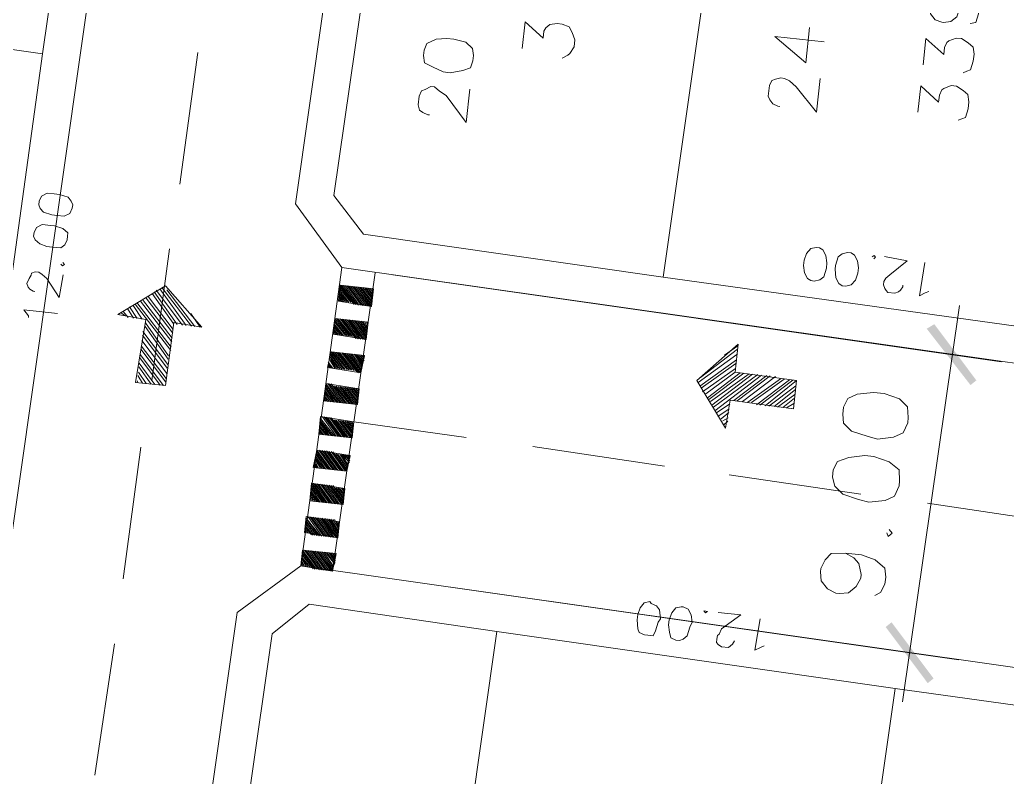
# Model space of a CAD drawing. Header units: metres. Extents: x -977055 to 805873, y -1033982 to 242021.
# Drawn here: x 2674.87 to 2704.51, y 875.44 to 898.19 of the extents above; entities that cross this region are included whole.
import ezdxf

# ---------------------------------------------------------------- set-up
doc = ezdxf.new("R2010")
doc.units = ezdxf.units.M
for name, color, linetype in [('PDF_0', 7, 'Continuous'), ('PDF_acera', 7, 'Continuous'), ('PDF_areas por lote', 7, 'Continuous'), ('PDF_COTAS', 7, 'Continuous'), ('PDF_COTAS CONJUNTO', 7, 'Continuous'), ('PDF_linea de centro', 7, 'Continuous'), ('PDF_LOTES', 7, 'Continuous'), ('PDF_No. lotes', 7, 'Continuous'), ('PDF_PASO DE CEBRA', 7, 'Continuous'), ('PDF_VIAS', 7, 'Continuous')]:
    doc.layers.add(name, color=color, linetype=linetype)

# ---------------------------------------------------------------- blocks, each defined once
blk = doc.blocks.new('CALLE')
at = {"layer": 'PDF_0', "transparency": 33554559}
for points in [[(-116.339328, -231.747264), (-117.440064, -233.017344), (-117.567072, -232.890336)], [(-116.21232, -231.874272), (-116.339328, -231.747264), (-117.440064, -233.017344)], [(-110.369952, -233.144352), (-110.242944, -233.27136), (-109.142208, -231.958944)], [(-110.242944, -233.27136), (-109.142208, -231.958944), (-109.0152, -232.128288)]]:
    blk.add_solid(points, dxfattribs=at)
at = {"layer": 'PDF_acera', "lineweight": 9}
blk.add_lwpolyline([(-75.188736, -210.83328), (-74.130336, -179.71632), (-75.400416, -178.361568), (-132.08832, -176.414112), (-133.443072, -177.684192), (-134.501472, -208.801152), (-133.231392, -210.155904), (-76.543488, -212.10336)], close=True, dxfattribs=at)
for points in [[(-152.62128, -289.620576), (-150.123456, -216.506304), (-148.768704, -215.236224), (-117.651744, -216.294624), (-116.381664, -217.691712), (-118.921824, -291.822048)], [(-117.440064, -222.518016), (-117.27072, -217.988064), (-118.075104, -217.18368), (-148.430016, -216.12528), (-149.276736, -216.929664), (-149.403744, -221.459616)], [(-111.724704, -292.584096), (-109.184544, -217.903392), (-107.787456, -216.633312), (-76.755168, -217.691712), (-75.442752, -219.046464), (-77.89824, -291.102336), (-78.787296, -291.06)]]:
    blk.add_lwpolyline(points, dxfattribs=at)
at = {"layer": 'PDF_areas por lote', "lineweight": 9}
for points in [[(-105.331968, -219.596832), (-105.331968, -219.554496), (-105.289632, -219.427488), (-105.247296, -219.342816), (-105.120288, -219.30048), (-104.908608, -219.30048), (-104.7816, -219.342816), (-104.739264, -219.427488), (-104.654592, -219.554496), (-104.654592, -219.639168), (-104.739264, -219.766176), (-104.823936, -219.93552), (-105.41664, -220.485888), (-104.612256, -220.485888)], [(-104.231232, -227.894688), (-104.231232, -227.852352), (-104.188896, -227.725344), (-104.104224, -227.640672), (-104.019552, -227.598336), (-103.765536, -227.598336), (-103.638528, -227.640672), (-103.596192, -227.725344), (-103.553856, -227.852352), (-103.553856, -227.937024), (-103.596192, -228.064032), (-103.7232, -228.233376), (-104.273568, -228.783744), (-103.469184, -228.783744)], [(-102.580128, -228.783744), (-102.580128, -227.598336), (-103.130496, -228.40272), (-102.283776, -228.40272)]]:
    blk.add_lwpolyline(points, dxfattribs=at)
blk.add_lwpolyline([(-103.93488, -219.30048), (-104.104224, -219.342816), (-104.188896, -219.554496), (-104.273568, -219.808512), (-104.273568, -219.977856), (-104.188896, -220.274208), (-104.104224, -220.443552), (-103.93488, -220.485888), (-103.807872, -220.485888), (-103.638528, -220.443552), (-103.51152, -220.274208), (-103.469184, -219.977856), (-103.469184, -219.808512), (-103.51152, -219.554496), (-103.638528, -219.342816), (-103.807872, -219.30048)], close=True, dxfattribs=at)
at = {"layer": 'PDF_COTAS', "lineweight": 9}
for points in [[(-111.174336, -210.579264), (-111.132, -210.579264), (-111.004992, -210.452256), (-111.004992, -211.25664)], [(-110.539296, -210.663936), (-110.539296, -210.6216), (-110.49696, -210.536928), (-110.454624, -210.494592), (-110.369952, -210.452256), (-110.242944, -210.494592), (-110.158272, -210.536928), (-110.115936, -210.536928), (-110.0736, -210.6216), (-110.0736, -210.706272), (-110.115936, -210.790944), (-110.200608, -210.917952), (-110.623968, -211.25664), (-110.0736, -211.298976)], [(-109.819584, -211.214304), (-109.86192, -211.25664), (-109.819584, -211.298976), (-109.777248, -211.25664)], [(-117.05904, -228.19104), (-117.143712, -228.148704), (-117.186048, -228.106368), (-117.228384, -228.064032), (-117.228384, -227.894688), (-117.186048, -227.810016), (-117.143712, -227.76768), (-117.05904, -227.76768), (-116.974368, -227.76768), (-116.932032, -227.810016), (-116.805024, -227.852352), (-116.424, -228.275712), (-116.424, -227.725344)], [(-117.101376, -228.910752), (-117.143712, -228.82608), (-117.228384, -228.699072), (-116.466336, -228.741408)], [(-107.618112, -230.51952), (-107.575776, -230.561856), (-107.53344, -230.51952), (-107.575776, -230.477184)], [(-108.16848, -231.281568), (-108.210816, -231.281568), (-108.295488, -231.239232), (-108.337824, -231.196896), (-108.38016, -231.112224), (-108.38016, -230.94288), (-108.337824, -230.900544), (-108.295488, -230.858208), (-108.210816, -230.815872), (-108.126144, -230.815872), (-108.041472, -230.858208), (-107.9568, -230.94288), (-107.575776, -231.323904), (-107.53344, -230.773536)], [(-108.253152, -231.916608), (-108.295488, -231.831936), (-108.38016, -231.704928), (-107.575776, -231.747264)]]:
    blk.add_lwpolyline(points, dxfattribs=at)
for points in [[(-109.22688, -210.494592), (-109.311552, -210.536928), (-109.396224, -210.663936), (-109.43856, -210.83328), (-109.43856, -210.960288), (-109.43856, -211.171968), (-109.353888, -211.25664), (-109.22688, -211.298976), (-109.142208, -211.298976), (-109.057536, -211.298976), (-108.972864, -211.171968), (-108.930528, -210.960288), (-108.930528, -210.875616), (-108.930528, -210.663936), (-109.0152, -210.536928), (-109.142208, -210.494592)], [(-108.464832, -210.536928), (-108.549504, -210.579264), (-108.634176, -210.663936), (-108.676512, -210.875616), (-108.676512, -211.002624), (-108.676512, -211.171968), (-108.59184, -211.298976), (-108.464832, -211.341312), (-108.38016, -211.341312), (-108.295488, -211.298976), (-108.210816, -211.214304), (-108.16848, -211.002624), (-108.16848, -210.875616), (-108.16848, -210.706272), (-108.253152, -210.579264), (-108.38016, -210.536928)], [(-117.143712, -226.116576), (-117.143712, -226.243584), (-117.016704, -226.28592), (-116.805024, -226.328256), (-116.720352, -226.370592), (-116.508672, -226.328256), (-116.424, -226.243584), (-116.381664, -226.116576), (-116.339328, -226.07424), (-116.381664, -225.947232), (-116.508672, -225.86256), (-116.678016, -225.820224), (-116.805024, -225.820224), (-117.016704, -225.86256), (-117.101376, -225.904896), (-117.143712, -226.031904)], [(-117.186048, -226.878624), (-117.143712, -226.963296), (-117.05904, -227.047968), (-116.84736, -227.090304), (-116.720352, -227.13264), (-116.551008, -227.090304), (-116.424, -227.005632), (-116.381664, -226.878624), (-116.381664, -226.836288), (-116.424, -226.70928), (-116.551008, -226.624608), (-116.720352, -226.582272), (-116.84736, -226.582272), (-117.016704, -226.624608), (-117.143712, -226.666944), (-117.186048, -226.793952)], [(-116.466336, -227.428992), (-116.424, -227.471328), (-116.424, -227.428992), (-116.424, -227.386656)], [(-108.295488, -229.164768), (-108.253152, -229.291776), (-108.16848, -229.376448), (-107.9568, -229.418784), (-107.829792, -229.418784), (-107.660448, -229.376448), (-107.53344, -229.291776), (-107.491104, -229.207104), (-107.491104, -229.122432), (-107.53344, -228.995424), (-107.660448, -228.910752), (-107.829792, -228.868416), (-107.9568, -228.868416), (-108.126144, -228.910752), (-108.253152, -228.995424), (-108.295488, -229.080096)], [(-108.337824, -229.926816), (-108.295488, -230.053824), (-108.16848, -230.138496), (-107.999136, -230.180832), (-107.872128, -230.180832), (-107.702784, -230.138496), (-107.575776, -230.053824), (-107.53344, -229.969152), (-107.53344, -229.88448), (-107.575776, -229.757472), (-107.660448, -229.6728), (-107.872128, -229.630464), (-107.9568, -229.630464), (-108.16848, -229.6728), (-108.295488, -229.757472), (-108.337824, -229.842144)]]:
    blk.add_lwpolyline(points, close=True, dxfattribs=at)
at = {"layer": 'PDF_COTAS CONJUNTO', "lineweight": 9}
for points in [[(-116.424, -218.87712), (-116.932032, -233.567712)], [(-109.22688, -219.131136), (-109.734912, -233.821728)], [(-108.507168, -232.678656), (-118.075104, -232.339968)]]:
    blk.add_lwpolyline(points, dxfattribs=at)
at = {"layer": 'PDF_COTAS CONJUNTO', "lineweight": 20}
for points in [[(-114.688224, -230.604192), (-114.772896, -230.815872), (-114.899904, -230.94288), (-115.15392, -231.027552), (-115.238592, -231.027552), (-115.450272, -230.94288), (-115.619616, -230.773536), (-115.661952, -230.561856), (-115.661952, -230.477184), (-115.57728, -230.265504), (-115.407936, -230.09616), (-115.196256, -230.053824), (-115.111584, -230.053824), (-114.899904, -230.138496), (-114.73056, -230.265504), (-114.688224, -230.604192), (-114.688224, -230.985216), (-114.772896, -231.323904), (-114.94224, -231.57792), (-115.15392, -231.620256), (-115.323264, -231.620256), (-115.534944, -231.535584), (-115.619616, -231.408576)], [(-114.09552, -231.535584), (-114.180192, -231.57792), (-114.09552, -231.662592), (-114.010848, -231.57792)]]:
    blk.add_lwpolyline(points, dxfattribs=at)
for points in [[(-112.910112, -230.09616), (-113.121792, -230.180832), (-113.291136, -230.392512), (-113.375808, -230.773536), (-113.418144, -231.027552), (-113.333472, -231.408576), (-113.206464, -231.620256), (-112.952448, -231.704928), (-112.82544, -231.704928), (-112.571424, -231.662592), (-112.40208, -231.408576), (-112.317408, -231.027552), (-112.317408, -230.815872), (-112.40208, -230.434848), (-112.529088, -230.180832), (-112.740768, -230.09616)], [(-111.386016, -230.180832), (-111.597696, -230.223168), (-111.76704, -230.434848), (-111.851712, -230.815872), (-111.894048, -231.069888), (-111.809376, -231.450912), (-111.682368, -231.662592), (-111.428352, -231.747264), (-111.301344, -231.747264), (-111.047328, -231.704928), (-110.877984, -231.493248), (-110.793312, -231.112224), (-110.793312, -230.858208), (-110.877984, -230.477184), (-111.004992, -230.265504), (-111.216672, -230.180832)]]:
    blk.add_lwpolyline(points, close=True, dxfattribs=at)
at = {"layer": 'PDF_linea de centro', "lineweight": 9}
for points in [[(-121.885344, -213.331104), (-118.710144, -213.458112)], [(-117.143712, -213.500448), (-113.968512, -213.58512)], [(-112.359744, -213.669792), (-109.184544, -213.754464)], [(-107.618112, -213.839136), (-104.442912, -213.923808)], [(-112.82544, -218.580768), (-112.910112, -221.290272)], [(-112.952448, -222.89904), (-113.079456, -226.07424)], [(-113.121792, -227.640672), (-113.2488, -230.815872)], [(-113.291136, -232.42464), (-113.418144, -235.59984)]]:
    blk.add_lwpolyline(points, dxfattribs=at)
at = {"layer": 'PDF_LOTES', "lineweight": 20}
for points in [[(-114.434208, -209.944224), (-104.866272, -210.240576), (-104.315904, -194.279904), (-113.88384, -193.941216)], [(-104.866272, -210.240576), (-95.256, -210.579264), (-94.705632, -194.576256), (-104.315904, -194.279904)], [(-92.588832, -226.116576), (-92.29248, -218.072736), (-107.491104, -217.522368), (-108.337824, -218.326752), (-108.59184, -225.566208)], [(-133.443072, -221.967648), (-133.739424, -231.57792), (-117.778752, -232.128288), (-117.440064, -222.518016)], [(-108.59184, -225.566208), (-108.888192, -235.17648), (-92.92752, -235.726848), (-92.588832, -226.116576)], [(-133.739424, -231.57792), (-134.078112, -241.188192), (-118.075104, -241.73856), (-117.778752, -232.128288)]]:
    blk.add_lwpolyline(points, close=True, dxfattribs=at)
at = {"layer": 'PDF_No. lotes', "lineweight": 20}
for points in [[(-103.51152, -221.62896), (-102.87648, -221.62896), (-103.215168, -222.094656), (-103.045824, -222.094656), (-102.961152, -222.136992), (-102.87648, -222.221664), (-102.834144, -222.391008), (-102.834144, -222.518016), (-102.87648, -222.68736), (-103.003488, -222.772032), (-103.172832, -222.856704), (-103.342176, -222.856704), (-103.51152, -222.772032), (-103.553856, -222.729696), (-103.638528, -222.602688)], [(-104.019552, -231.196896), (-103.384512, -231.196896), (-103.7232, -231.662592), (-103.553856, -231.662592), (-103.426848, -231.704928), (-103.384512, -231.747264), (-103.29984, -231.916608), (-103.29984, -232.043616), (-103.384512, -232.21296), (-103.469184, -232.339968), (-103.638528, -232.382304), (-103.807872, -232.382304), (-104.019552, -232.339968), (-104.061888, -232.255296), (-104.104224, -232.170624)], [(-102.87648, -231.196896), (-102.24144, -231.196896), (-102.580128, -231.662592), (-102.410784, -231.662592), (-102.283776, -231.704928), (-102.24144, -231.747264), (-102.156768, -231.916608), (-102.156768, -232.043616), (-102.24144, -232.21296), (-102.326112, -232.339968), (-102.495456, -232.382304), (-102.6648, -232.382304), (-102.87648, -232.339968), (-102.918816, -232.255296), (-102.961152, -232.170624)], [(-101.098368, -231.57792), (-101.140704, -231.747264), (-101.267712, -231.874272), (-101.437056, -231.916608), (-101.479392, -231.916608), (-101.648736, -231.874272), (-101.775744, -231.747264), (-101.81808, -231.57792), (-101.81808, -231.535584), (-101.775744, -231.36624), (-101.648736, -231.239232), (-101.479392, -231.196896), (-101.437056, -231.196896), (-101.267712, -231.239232), (-101.140704, -231.36624), (-101.098368, -231.57792), (-101.098368, -231.874272), (-101.140704, -232.170624), (-101.267712, -232.339968), (-101.437056, -232.382304), (-101.521728, -232.382304), (-101.733408, -232.339968), (-101.775744, -232.21296)]]:
    blk.add_lwpolyline(points, dxfattribs=at)
at = {"layer": 'PDF_PASO DE CEBRA', "lineweight": 9}
for points in [[(-116.424, -217.988064), (-116.085312, -217.691712)], [(-116.042976, -217.691712), (-116.424, -218.0304), (-116.00064, -217.691712), (-116.424, -218.072736)], [(-116.424, -218.115072), (-116.00064, -217.734048)], [(-116.424, -218.157408), (-116.00064, -217.776384)], [(-116.424, -218.199744), (-116.00064, -217.81872)], [(-116.424, -218.24208), (-116.00064, -217.861056), (-116.424, -218.24208)], [(-116.381664, -217.691712), (-109.184544, -217.903392)], [(-116.381664, -217.734048), (-116.339328, -217.691712)], [(-116.296992, -217.691712), (-116.381664, -217.776384), (-116.254656, -217.691712)], [(-116.381664, -217.81872), (-116.21232, -217.691712), (-116.381664, -217.861056)], [(-116.381664, -217.903392), (-116.169984, -217.691712)], [(-116.381664, -217.945728), (-116.127648, -217.691712)], [(-115.57728, -217.81872), (-115.450272, -217.691712), (-115.619616, -217.861056)], [(-115.619616, -217.903392), (-115.407936, -217.691712)], [(-115.619616, -217.945728), (-115.3656, -217.691712)], [(-115.323264, -217.691712), (-115.619616, -217.988064), (-115.280928, -217.691712)], [(-115.619616, -218.0304), (-115.238592, -217.691712), (-115.619616, -218.072736)], [(-115.619616, -218.115072), (-115.196256, -217.734048)], [(-115.619616, -218.157408), (-115.196256, -217.776384), (-115.619616, -218.199744), (-115.196256, -217.81872)], [(-115.619616, -218.24208), (-115.196256, -217.861056)], [(-115.57728, -217.691712), (-115.57728, -217.734048), (-115.534944, -217.691712)], [(-115.57728, -217.776384), (-115.492608, -217.691712)], [(-114.815232, -217.734048), (-114.772896, -217.734048)], [(-114.815232, -217.776384), (-114.73056, -217.734048)], [(-114.815232, -217.81872), (-114.688224, -217.734048), (-114.815232, -217.861056)], [(-114.645888, -217.734048), (-114.815232, -217.903392), (-114.603552, -217.734048)], [(-114.815232, -217.945728), (-114.561216, -217.734048)], [(-114.815232, -217.988064), (-114.51888, -217.734048)], [(-114.815232, -218.0304), (-114.476544, -217.734048)], [(-114.815232, -218.072736), (-114.434208, -217.734048), (-114.815232, -218.115072)], [(-114.391872, -217.734048), (-114.815232, -218.157408), (-114.391872, -217.776384)], [(-114.815232, -218.199744), (-114.391872, -217.81872)], [(-114.815232, -218.24208), (-114.391872, -217.861056)], [(-114.010848, -217.776384), (-113.968512, -217.734048)], [(-114.010848, -217.81872), (-113.926176, -217.734048)], [(-113.926176, -217.776384), (-114.010848, -217.861056), (-113.88384, -217.776384)], [(-114.010848, -217.903392), (-113.841504, -217.776384)], [(-114.010848, -217.945728), (-113.799168, -217.776384)], [(-114.010848, -217.988064), (-113.756832, -217.776384)], [(-114.010848, -218.0304), (-113.714496, -217.776384)], [(-114.010848, -218.072736), (-113.67216, -217.776384), (-114.010848, -218.072736)], [(-114.010848, -218.115072), (-113.629824, -217.776384)], [(-114.010848, -218.157408), (-113.587488, -217.776384)], [(-114.010848, -218.199744), (-113.587488, -217.81872)], [(-114.010848, -218.24208), (-113.587488, -217.861056)], [(-113.164128, -217.776384), (-113.206464, -217.81872), (-113.121792, -217.776384), (-113.206464, -217.861056)], [(-113.206464, -217.903392), (-113.079456, -217.776384)], [(-113.206464, -217.945728), (-113.03712, -217.776384)], [(-113.206464, -217.988064), (-112.994784, -217.776384)], [(-112.952448, -217.776384), (-113.206464, -218.0304), (-112.910112, -217.776384), (-113.206464, -218.072736)], [(-113.206464, -218.115072), (-112.867776, -217.776384)], [(-113.206464, -218.157408), (-112.82544, -217.776384)], [(-113.206464, -218.199744), (-112.783104, -217.81872)], [(-113.206464, -218.24208), (-112.783104, -217.861056), (-113.206464, -218.284416), (-112.783104, -217.903392)], [(-112.40208, -217.81872), (-112.359744, -217.81872), (-112.40208, -217.861056)], [(-112.40208, -217.903392), (-112.317408, -217.81872)], [(-112.40208, -217.945728), (-112.275072, -217.81872)], [(-112.232736, -217.81872), (-112.40208, -217.988064), (-112.1904, -217.81872)], [(-112.40208, -218.0304), (-112.148064, -217.81872)], [(-112.40208, -218.072736), (-112.105728, -217.81872), (-112.40208, -218.115072)], [(-112.40208, -218.157408), (-112.063392, -217.81872)], [(-112.021056, -217.81872), (-112.40208, -218.199744), (-111.97872, -217.81872)], [(-112.40208, -218.24208), (-111.97872, -217.861056)], [(-111.597696, -217.861056), (-111.597696, -217.81872)], [(-111.55536, -217.81872), (-111.597696, -217.903392), (-111.513024, -217.81872)], [(-111.597696, -217.945728), (-111.470688, -217.81872)], [(-111.597696, -217.988064), (-111.428352, -217.861056)], [(-111.597696, -218.0304), (-111.386016, -217.861056)], [(-111.597696, -218.072736), (-111.34368, -217.861056), (-111.597696, -218.115072)], [(-111.301344, -217.861056), (-111.597696, -218.157408), (-111.259008, -217.861056)], [(-111.597696, -218.199744), (-111.216672, -217.861056), (-111.597696, -218.24208)], [(-110.793312, -217.861056), (-110.793312, -217.861056)], [(-110.793312, -217.903392), (-110.750976, -217.861056)], [(-110.793312, -217.945728), (-110.70864, -217.861056)], [(-110.793312, -217.988064), (-110.666304, -217.861056)], [(-110.793312, -218.0304), (-110.623968, -217.861056)], [(-110.793312, -218.072736), (-110.581632, -217.861056), (-110.793312, -218.115072), (-110.539296, -217.861056)], [(-110.793312, -218.157408), (-110.49696, -217.861056)], [(-110.793312, -218.199744), (-110.454624, -217.861056)], [(-110.793312, -218.24208), (-110.412288, -217.861056)], [(-116.424, -218.284416), (-116.00064, -217.903392)], [(-116.424, -218.326752), (-116.00064, -217.945728)], [(-116.424, -218.369088), (-116.00064, -217.988064)], [(-116.424, -218.411424), (-116.00064, -218.0304)], [(-116.424, -218.45376), (-116.00064, -218.072736), (-116.424, -218.45376)], [(-116.381664, -218.45376), (-116.00064, -218.115072)], [(-115.619616, -218.284416), (-115.196256, -217.903392)], [(-115.619616, -218.326752), (-115.196256, -217.945728)], [(-115.619616, -218.369088), (-115.196256, -217.988064)], [(-115.619616, -218.411424), (-115.196256, -218.0304), (-115.619616, -218.45376), (-115.196256, -218.072736)], [(-115.619616, -218.496096), (-115.196256, -218.115072)], [(-114.815232, -218.284416), (-114.391872, -217.903392)], [(-114.815232, -218.326752), (-114.391872, -217.945728)], [(-114.815232, -218.369088), (-114.391872, -217.988064), (-114.815232, -218.369088)], [(-114.815232, -218.411424), (-114.391872, -218.0304)], [(-114.815232, -218.45376), (-114.391872, -218.072736)], [(-114.815232, -218.496096), (-114.391872, -218.115072)], [(-114.010848, -218.284416), (-113.587488, -217.903392), (-114.010848, -218.326752), (-113.587488, -217.945728)], [(-114.010848, -218.369088), (-113.587488, -217.988064)], [(-114.010848, -218.411424), (-113.587488, -218.0304)], [(-114.010848, -218.45376), (-113.587488, -218.072736)], [(-114.010848, -218.496096), (-113.587488, -218.115072)], [(-113.206464, -218.326752), (-112.783104, -217.945728)], [(-113.206464, -218.369088), (-112.783104, -217.988064)], [(-113.206464, -218.411424), (-112.783104, -218.0304)], [(-113.206464, -218.45376), (-112.82544, -218.072736), (-113.206464, -218.496096), (-112.82544, -218.115072)], [(-112.40208, -218.284416), (-111.97872, -217.903392)], [(-112.40208, -218.326752), (-111.97872, -217.945728)], [(-112.40208, -218.369088), (-112.021056, -217.988064)], [(-112.40208, -218.411424), (-112.021056, -218.0304), (-112.40208, -218.45376), (-112.021056, -218.072736)], [(-112.40208, -218.496096), (-112.021056, -218.115072)], [(-111.597696, -218.284416), (-111.216672, -217.903392)], [(-111.597696, -218.326752), (-111.216672, -217.945728)], [(-111.597696, -218.369088), (-111.216672, -217.988064), (-111.597696, -218.411424), (-111.216672, -218.0304)], [(-111.597696, -218.45376), (-111.216672, -218.072736)], [(-111.597696, -218.496096), (-111.216672, -218.115072)], [(-110.835648, -218.411424), (-110.412288, -218.0304)], [(-110.835648, -218.45376), (-110.412288, -218.072736)], [(-110.835648, -218.496096), (-110.412288, -218.115072)], [(-110.793312, -218.284416), (-110.412288, -217.903392), (-110.793312, -218.326752), (-110.412288, -217.945728)], [(-110.793312, -218.369088), (-110.412288, -217.988064)], [(-109.988928, -218.284416), (-109.607904, -217.903392), (-110.031264, -218.284416)], [(-110.031264, -218.326752), (-109.607904, -217.945728)], [(-110.031264, -218.369088), (-109.607904, -217.988064)], [(-110.031264, -218.411424), (-109.607904, -218.0304)], [(-110.031264, -218.45376), (-109.607904, -218.072736)], [(-110.031264, -218.496096), (-109.607904, -218.115072), (-110.031264, -218.496096)], [(-109.988928, -217.903392), (-109.988928, -217.903392)], [(-109.988928, -217.945728), (-109.946592, -217.903392)], [(-109.988928, -217.988064), (-109.904256, -217.903392)], [(-109.86192, -217.903392), (-109.988928, -218.0304), (-109.819584, -217.903392), (-109.988928, -218.072736)], [(-109.988928, -218.115072), (-109.777248, -217.903392)], [(-109.988928, -218.157408), (-109.734912, -217.903392)], [(-109.988928, -218.199744), (-109.692576, -217.903392)], [(-109.988928, -218.24208), (-109.65024, -217.903392)], [(-116.339328, -218.45376), (-116.00064, -218.157408)], [(-116.296992, -218.45376), (-116.00064, -218.199744)], [(-116.00064, -218.24208), (-116.254656, -218.496096), (-116.00064, -218.284416)], [(-116.21232, -218.496096), (-116.00064, -218.326752), (-116.169984, -218.496096)], [(-116.127648, -218.496096), (-116.00064, -218.369088)], [(-115.57728, -218.496096), (-115.196256, -218.157408)], [(-115.534944, -218.496096), (-115.196256, -218.199744)], [(-115.492608, -218.496096), (-115.196256, -218.24208), (-115.450272, -218.496096), (-115.196256, -218.284416)], [(-115.407936, -218.496096), (-115.196256, -218.326752)], [(-115.3656, -218.496096), (-115.196256, -218.369088)], [(-114.815232, -218.538432), (-114.391872, -218.157408)], [(-114.772896, -218.538432), (-114.391872, -218.199744), (-114.73056, -218.538432)], [(-114.391872, -218.24208), (-114.688224, -218.538432), (-114.434208, -218.284416)], [(-114.645888, -218.538432), (-114.434208, -218.326752)], [(-114.603552, -218.538432), (-114.434208, -218.369088)], [(-113.587488, -218.157408), (-114.010848, -218.538432), (-113.629824, -218.157408)], [(-113.968512, -218.538432), (-113.629824, -218.199744)], [(-113.629824, -218.24208), (-113.926176, -218.538432), (-113.629824, -218.284416)], [(-113.88384, -218.538432), (-113.629824, -218.326752)], [(-113.841504, -218.538432), (-113.629824, -218.369088), (-113.799168, -218.580768)], [(-113.206464, -218.538432), (-112.82544, -218.157408)], [(-113.206464, -218.580768), (-112.82544, -218.199744)], [(-113.164128, -218.580768), (-112.82544, -218.24208)], [(-112.82544, -218.284416), (-113.121792, -218.580768), (-112.82544, -218.326752), (-113.079456, -218.580768)], [(-113.03712, -218.580768), (-112.82544, -218.369088)], [(-112.40208, -218.538432), (-112.021056, -218.157408)], [(-112.40208, -218.580768), (-112.021056, -218.199744)], [(-112.40208, -218.623104), (-112.021056, -218.24208)], [(-112.359744, -218.623104), (-112.021056, -218.284416), (-112.359744, -218.623104)], [(-112.317408, -218.623104), (-112.021056, -218.326752)], [(-112.275072, -218.623104), (-112.021056, -218.369088)], [(-111.640032, -218.538432), (-111.216672, -218.157408)], [(-111.640032, -218.580768), (-111.216672, -218.199744), (-111.640032, -218.623104)], [(-111.216672, -218.24208), (-111.597696, -218.623104), (-111.216672, -218.284416)], [(-111.55536, -218.623104), (-111.216672, -218.326752)], [(-111.513024, -218.623104), (-111.216672, -218.369088)], [(-110.835648, -218.538432), (-110.412288, -218.157408), (-110.835648, -218.580768), (-110.412288, -218.199744)], [(-110.835648, -218.623104), (-110.412288, -218.24208)], [(-110.835648, -218.66544), (-110.412288, -218.284416)], [(-110.793312, -218.66544), (-110.412288, -218.326752)], [(-110.750976, -218.66544), (-110.412288, -218.369088)], [(-110.031264, -218.538432), (-109.607904, -218.157408)], [(-110.031264, -218.580768), (-109.607904, -218.199744)], [(-110.031264, -218.623104), (-109.607904, -218.24208)], [(-110.031264, -218.66544), (-109.607904, -218.284416)], [(-110.031264, -218.707776), (-109.607904, -218.326752), (-109.988928, -218.707776)], [(-109.946592, -218.707776), (-109.607904, -218.369088)], [(-116.424, -218.45376), (-109.22688, -218.707776)], [(-116.085312, -218.496096), (-116.00064, -218.411424)], [(-116.042976, -218.496096), (-116.00064, -218.45376)], [(-115.323264, -218.496096), (-115.238592, -218.411424)], [(-115.280928, -218.496096), (-115.238592, -218.45376)], [(-115.238592, -218.496096), (-115.238592, -218.496096)], [(-114.561216, -218.538432), (-114.434208, -218.411424)], [(-114.51888, -218.538432), (-114.434208, -218.45376), (-114.476544, -218.538432)], [(-114.434208, -218.538432), (-114.434208, -218.496096)], [(-113.756832, -218.580768), (-113.629824, -218.411424)], [(-113.714496, -218.580768), (-113.629824, -218.45376)], [(-113.629824, -218.496096), (-113.67216, -218.580768), (-113.629824, -218.538432)], [(-112.994784, -218.580768), (-112.82544, -218.411424)], [(-112.952448, -218.580768), (-112.82544, -218.45376)], [(-112.82544, -218.496096), (-112.910112, -218.580768), (-112.82544, -218.538432)], [(-112.867776, -218.580768), (-112.82544, -218.580768)], [(-112.232736, -218.623104), (-112.021056, -218.411424)], [(-112.1904, -218.623104), (-112.021056, -218.45376)], [(-112.148064, -218.623104), (-112.021056, -218.496096), (-112.148064, -218.623104)], [(-112.105728, -218.623104), (-112.021056, -218.538432)], [(-112.063392, -218.623104), (-112.021056, -218.580768)], [(-111.470688, -218.623104), (-111.216672, -218.411424)], [(-111.428352, -218.623104), (-111.216672, -218.45376), (-111.386016, -218.623104)], [(-111.34368, -218.623104), (-111.216672, -218.496096)], [(-111.34368, -218.66544), (-111.216672, -218.538432)], [(-111.301344, -218.66544), (-111.216672, -218.580768)], [(-110.70864, -218.66544), (-110.412288, -218.411424), (-110.666304, -218.66544)], [(-110.623968, -218.66544), (-110.412288, -218.45376)], [(-110.412288, -218.496096), (-110.581632, -218.66544), (-110.412288, -218.538432)], [(-110.539296, -218.66544), (-110.412288, -218.580768)], [(-109.904256, -218.707776), (-109.607904, -218.411424)], [(-109.86192, -218.707776), (-109.607904, -218.45376)], [(-109.607904, -218.496096), (-109.819584, -218.707776), (-109.607904, -218.538432)], [(-109.777248, -218.707776), (-109.607904, -218.580768), (-109.734912, -218.707776)], [(-111.259008, -218.66544), (-111.216672, -218.623104)], [(-110.49696, -218.66544), (-110.412288, -218.623104), (-110.454624, -218.66544)], [(-109.692576, -218.707776), (-109.607904, -218.623104)], [(-109.65024, -218.707776), (-109.607904, -218.66544)]]:
    blk.add_lwpolyline(points, dxfattribs=at)
for points in [[(-116.424, -218.45376), (-116.00064, -218.496096), (-116.00064, -217.691712), (-116.381664, -217.691712)], [(-115.619616, -218.496096), (-115.238592, -218.496096), (-115.196256, -217.691712), (-115.57728, -217.691712)], [(-114.815232, -218.538432), (-114.434208, -218.538432), (-114.391872, -217.734048), (-114.815232, -217.734048)], [(-114.010848, -218.538432), (-113.629824, -218.580768), (-113.587488, -217.776384), (-114.010848, -217.734048)], [(-113.206464, -218.580768), (-112.82544, -218.580768), (-112.783104, -217.776384), (-113.206464, -217.776384)], [(-112.40208, -218.623104), (-112.021056, -218.623104), (-111.97872, -217.81872), (-112.40208, -217.81872)], [(-111.640032, -218.623104), (-111.216672, -218.66544), (-111.216672, -217.861056), (-111.597696, -217.81872)], [(-110.835648, -218.66544), (-110.412288, -218.66544), (-110.412288, -217.861056), (-110.793312, -217.861056)], [(-110.031264, -218.707776), (-109.607904, -218.707776), (-109.607904, -217.903392), (-109.988928, -217.903392)]]:
    blk.add_lwpolyline(points, close=True, dxfattribs=at)
at = {"layer": 'PDF_VIAS', "lineweight": 20}
for points in [[(-110.877984, -212.696064), (-110.92032, -213.37344), (-112.444416, -213.288768), (-112.444416, -214.00848), (-110.92032, -214.050816), (-110.962656, -214.728192), (-110.0736, -213.754464)], [(-112.021056, -227.428992), (-111.34368, -227.471328), (-111.386016, -228.995424), (-110.70864, -228.995424), (-110.666304, -227.513664), (-109.988928, -227.513664), (-110.962656, -226.624608)]]:
    blk.add_lwpolyline(points, close=True, dxfattribs=at)
at = {"layer": 'PDF_VIAS', "lineweight": 9}
for points in [[(-110.877984, -212.7384), (-110.877984, -212.696064)], [(-110.92032, -212.95008), (-110.793312, -212.823072)], [(-110.92032, -213.077088), (-110.70864, -212.907744)], [(-110.877984, -212.865408), (-110.835648, -212.780736)], [(-111.597696, -214.050816), (-110.581632, -213.077088)], [(-111.513024, -214.050816), (-110.539296, -213.119424)], [(-110.92032, -213.16176), (-110.666304, -212.95008)], [(-110.92032, -213.288768), (-110.623968, -213.034752)], [(-112.444416, -213.331104), (-112.40208, -213.331104)], [(-112.444416, -213.458112), (-112.275072, -213.331104)], [(-112.444416, -213.542784), (-112.1904, -213.331104)], [(-112.444416, -213.669792), (-112.063392, -213.331104)], [(-112.444416, -213.754464), (-111.97872, -213.331104)], [(-112.444416, -213.881472), (-111.851712, -213.331104)], [(-112.444416, -213.966144), (-111.76704, -213.331104)], [(-112.359744, -214.00848), (-111.640032, -213.331104)], [(-112.275072, -214.00848), (-111.55536, -213.331104)], [(-112.148064, -214.00848), (-111.428352, -213.331104)], [(-112.021056, -214.00848), (-111.301344, -213.331104)], [(-111.936384, -214.00848), (-111.216672, -213.331104)], [(-111.809376, -214.00848), (-111.089664, -213.37344)], [(-111.724704, -214.00848), (-111.004992, -213.37344)], [(-111.386016, -214.050816), (-110.49696, -213.204096)], [(-111.301344, -214.050816), (-110.454624, -213.246432)], [(-111.174336, -214.050816), (-110.412288, -213.331104)], [(-111.089664, -214.050816), (-110.369952, -213.37344)], [(-110.962656, -214.050816), (-110.28528, -213.458112)], [(-110.962656, -214.135488), (-110.242944, -213.500448)], [(-110.962656, -214.262496), (-110.200608, -213.542784)], [(-110.962656, -214.347168), (-110.158272, -213.627456)], [(-110.962656, -214.474176), (-110.115936, -213.669792)], [(-110.962656, -214.558848), (-110.158272, -213.7968)], [(-110.962656, -214.685856), (-110.666304, -214.43184)], [(-110.581632, -227.513664), (-111.216672, -226.793952)], [(-110.454624, -227.513664), (-111.132, -226.751616)], [(-110.369952, -227.513664), (-111.089664, -226.70928)], [(-110.242944, -227.513664), (-111.004992, -226.666944)], [(-110.115936, -227.513664), (-110.877984, -226.70928)], [(-110.666304, -228.064032), (-111.55536, -227.090304)], [(-110.666304, -227.937024), (-111.513024, -227.047968)], [(-110.666304, -227.852352), (-111.428352, -227.005632)], [(-110.666304, -227.725344), (-111.386016, -226.963296)], [(-110.666304, -227.640672), (-111.34368, -226.92096)], [(-110.666304, -227.513664), (-111.259008, -226.878624)], [(-111.76704, -227.471328), (-111.851712, -227.34432)], [(-111.640032, -227.471328), (-111.809376, -227.301984)], [(-111.55536, -227.471328), (-111.76704, -227.217312)], [(-111.428352, -227.471328), (-111.682368, -227.174976)], [(-110.666304, -228.148704), (-111.640032, -227.13264)], [(-110.031264, -227.513664), (-110.28528, -227.217312)], [(-111.97872, -227.428992), (-111.97872, -227.428992)], [(-111.851712, -227.471328), (-111.936384, -227.386656)], [(-110.666304, -228.275712), (-111.34368, -227.556)], [(-110.666304, -228.360384), (-111.34368, -227.640672)], [(-110.666304, -228.487392), (-111.34368, -227.76768)], [(-110.70864, -228.6144), (-111.34368, -227.894688)], [(-110.70864, -228.699072), (-111.34368, -227.97936)], [(-110.70864, -228.82608), (-111.386016, -228.106368)], [(-110.70864, -228.910752), (-111.386016, -228.19104)], [(-110.70864, -228.995424), (-111.386016, -228.318048)], [(-110.835648, -228.995424), (-111.386016, -228.40272)], [(-110.92032, -228.995424), (-111.386016, -228.529728)], [(-111.047328, -228.995424), (-111.386016, -228.6144)], [(-111.132, -228.995424), (-111.386016, -228.741408)], [(-111.259008, -228.995424), (-111.386016, -228.82608)], [(-111.386016, -228.995424), (-111.386016, -228.953088)]]:
    blk.add_lwpolyline(points, dxfattribs=at)

msp = doc.modelspace()

# ---------------------------------------------------------------- block references
at = {"xscale": 1.255773352820658, "yscale": 1.255773352820658, "zscale": 1.255773352820658, "rotation": 83.85573648860341}
msp.add_blockref('CALLE', (2427.15058, 1056.36283, 1015.371), dxfattribs=at)

doc.saveas('drawing.dxf')
